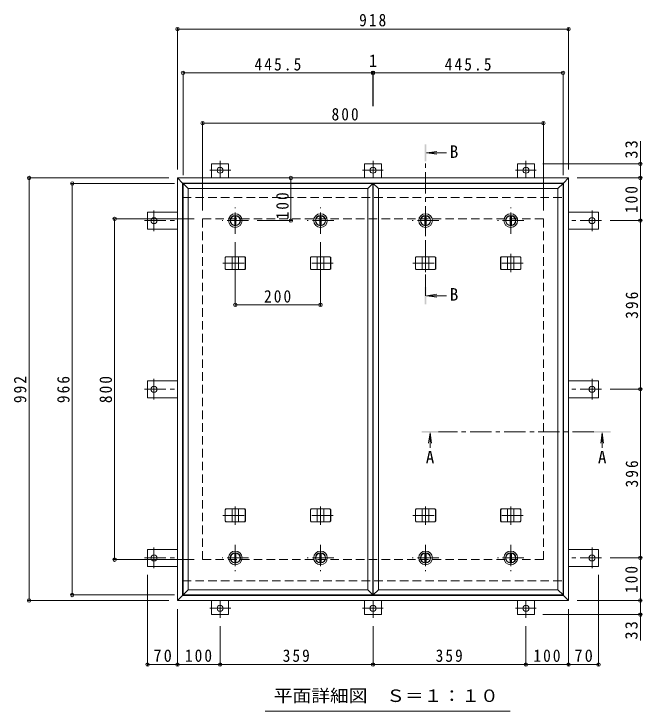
# Model space of a CAD drawing. Units: millimetres on the paper, enlarged 2 times, with parts at other scales. Extents: x -535 to 546, y -392 to 378.
# Drawn here: x -358.9 to -64, y 50.8 to 378.2 of the extents above; entities that cross this region are included whole.
import ezdxf
from ezdxf.enums import TextEntityAlignment as Align

# ---------------------------------------------------------------- set-up
doc = ezdxf.new("R2010")
doc.units = ezdxf.units.MM
doc.header["$LTSCALE"] = 2
doc.header["$PDMODE"] = 32
doc.header["$PDSIZE"] = 1.6
doc.linetypes.add('CHAIN1', pattern=[8, 5, -1, 1, -1])
doc.linetypes.add('DASHED2', pattern=[3, 2, -1])
for name, color, linetype, lineweight in [('0-1_躯体', 2, 'Continuous', 9), ('0-2_仕上', 3, 'Continuous', 9), ('0-3_建具', 4, 'Continuous', 9), ('0-4_その他', 7, 'Continuous', 9), ('0-5_寸法', 4, 'Continuous', 9), ('0-E', 3, 'CHAIN1', 9), ('0-F', 7, 'Continuous', 9)]:
    doc.layers.add(name, color=color, linetype=linetype, lineweight=lineweight)
doc.styles.add('ＭＳ ゴシック', font='')
doc.styles.get('ＭＳ ゴシック').set_extended_font_data('MS Gothic')

msp = doc.modelspace()

# ---------------------------------------------------------------- linework, layer by layer
at = {"layer": '0-1_躯体', "color": 3}
for p, q in [((-266.145, 307.765), (-258.145, 307.765)), ((-266.145, 301.125), (-266.145, 307.765)), ((-258.145, 301.125), (-258.145, 307.765)), ((-186.345, 307.765), (-194.345, 307.765)), ((-194.345, 301.125), (-194.345, 307.765)), ((-186.345, 301.125), (-186.345, 307.765)), ((-114.545, 307.765), (-122.545, 307.765)), ((-122.545, 301.125), (-122.545, 307.765)), ((-114.545, 301.125), (-114.545, 307.765)), ((-296.185, 285.125), (-296.185, 277.125)), ((-282.145, 285.125), (-296.185, 285.125)), ((-98.545, 285.125), (-84.505, 285.125)), ((-84.505, 285.125), (-84.505, 277.125)), ((-282.145, 277.125), (-296.185, 277.125)), ((-98.545, 277.125), (-84.505, 277.125)), ((-296.185, 197.925), (-296.185, 205.925)), ((-282.145, 205.925), (-296.185, 205.925)), ((-98.545, 205.925), (-84.505, 205.925)), ((-84.505, 197.925), (-84.505, 205.925)), ((-282.145, 197.925), (-296.185, 197.925)), ((-98.545, 197.925), (-84.505, 197.925)), ((-296.185, 118.725), (-296.185, 126.725)), ((-282.145, 126.725), (-296.185, 126.725)), ((-98.545, 126.725), (-84.505, 126.725)), ((-84.505, 118.725), (-84.505, 126.725)), ((-282.145, 118.725), (-296.185, 118.725)), ((-98.545, 118.725), (-84.505, 118.725)), ((-266.145, 102.725), (-266.145, 96.085)), ((-258.145, 102.725), (-258.145, 96.085)), ((-194.345, 102.725), (-194.345, 96.085)), ((-186.345, 102.725), (-186.345, 96.085)), ((-122.545, 102.725), (-122.545, 96.085)), ((-114.545, 102.725), (-114.545, 96.085)), ((-266.145, 96.085), (-258.145, 96.085)), ((-186.345, 96.085), (-194.345, 96.085)), ((-114.545, 96.085), (-122.545, 96.085))]:
    msp.add_line(p, q, dxfattribs=at)
at = {"layer": '0-1_躯体', "linetype": 'DASHED2'}
for p, q in [((-279.745, 291.925), (-100.945, 291.925)), ((-270.345, 281.925), (-110.345, 281.925)), ((-270.345, 281.925), (-270.345, 121.925)), ((-110.345, 121.925), (-110.345, 281.925)), ((-270.345, 121.925), (-110.345, 121.925)), ((-279.745, 111.925), (-100.945, 111.925))]:
    msp.add_line(p, q, dxfattribs=at)
at = {"layer": '0-1_躯体', "linetype": 'CHAIN1'}
for p, q in [((-254.995, 274.925), (-254.995, 287.325)), ((-214.995, 274.925), (-214.995, 287.325)), ((-165.695, 274.925), (-165.695, 287.325)), ((-125.695, 274.925), (-125.695, 287.325)), ((-248.795, 281.125), (-261.195, 281.125)), ((-208.795, 281.125), (-221.195, 281.125)), ((-159.495, 281.125), (-171.895, 281.125)), ((-119.495, 281.125), (-131.895, 281.125)), ((-254.995, 128.925), (-254.995, 116.525)), ((-214.995, 128.925), (-214.995, 116.525)), ((-165.695, 128.925), (-165.695, 116.525)), ((-125.695, 128.925), (-125.695, 116.525)), ((-248.795, 122.725), (-261.195, 122.725)), ((-208.795, 122.725), (-221.195, 122.725)), ((-159.495, 122.725), (-171.895, 122.725)), ((-119.495, 122.725), (-131.895, 122.725))]:
    msp.add_line(p, q, dxfattribs=at)
at = {"layer": '0-1_躯体'}
for p, q in [((-255.295, 283.405), (-255.295, 278.845)), ((-254.695, 283.405), (-254.695, 278.845)), ((-215.295, 283.405), (-215.295, 278.845)), ((-214.695, 283.405), (-214.695, 278.845)), ((-165.995, 283.405), (-165.995, 278.845)), ((-165.395, 283.405), (-165.395, 278.845)), ((-125.995, 283.405), (-125.995, 278.845)), ((-125.395, 283.405), (-125.395, 278.845)), ((-255.295, 120.445), (-255.295, 125.005)), ((-254.695, 120.445), (-254.695, 125.005)), ((-215.295, 120.445), (-215.295, 125.005)), ((-214.695, 120.445), (-214.695, 125.005)), ((-165.995, 120.445), (-165.995, 125.005)), ((-165.395, 120.445), (-165.395, 125.005)), ((-125.995, 120.445), (-125.995, 125.005)), ((-125.395, 120.445), (-125.395, 125.005))]:
    msp.add_line(p, q, dxfattribs=at)
for centre, radius in [((-254.995, 281.125), 3.2), ((-254.995, 281.125), 2.4), ((-254.995, 281.125), 2.3), ((-214.995, 281.125), 3.2), ((-214.995, 281.125), 2.4), ((-214.995, 281.125), 2.3), ((-165.695, 281.125), 3.2), ((-165.695, 281.125), 2.4), ((-165.695, 281.125), 2.3), ((-125.695, 281.125), 3.2), ((-125.695, 281.125), 2.4), ((-125.695, 281.125), 2.3), ((-254.995, 122.725), 3.2), ((-254.995, 122.725), 2.4), ((-254.995, 122.725), 2.3), ((-214.995, 122.725), 3.2), ((-214.995, 122.725), 2.4), ((-214.995, 122.725), 2.3), ((-165.695, 122.725), 3.2), ((-165.695, 122.725), 2.4), ((-165.695, 122.725), 2.3), ((-125.695, 122.725), 3.2), ((-125.695, 122.725), 2.4), ((-125.695, 122.725), 2.3)]:
    msp.add_circle(centre, radius, dxfattribs=at)
at = {"layer": '0-2_仕上'}
for p, q in [((-277.145, 296.125), (-279.545, 298.525)), ((-279.545, 298.525), (-279.545, 105.325)), ((-192.845, 296.125), (-190.445, 298.525)), ((-187.845, 296.125), (-190.245, 298.525)), ((-190.245, 298.525), (-190.245, 105.325)), ((-103.545, 296.125), (-101.145, 298.525)), ((-277.145, 107.725), (-277.145, 296.125)), ((-277.145, 296.125), (-192.845, 296.125)), ((-192.845, 296.125), (-192.845, 107.725)), ((-187.845, 107.725), (-187.845, 296.125)), ((-187.845, 296.125), (-103.545, 296.125)), ((-103.545, 296.125), (-103.545, 107.725)), ((-277.145, 107.725), (-279.545, 105.325)), ((-190.445, 105.325), (-279.545, 105.325)), ((-277.145, 107.725), (-192.845, 107.725)), ((-192.845, 107.725), (-190.445, 105.325)), ((-187.845, 107.725), (-190.245, 105.325)), ((-101.145, 105.325), (-190.245, 105.325)), ((-187.845, 107.725), (-103.545, 107.725)), ((-103.545, 107.725), (-101.145, 105.325))]:
    msp.add_line(p, q, dxfattribs=at)
for points in [[(-190.445, 105.325), (-190.445, 298.525), (-279.545, 298.525)], [(-101.145, 105.325), (-101.145, 298.525), (-190.245, 298.525)]]:
    msp.add_lwpolyline(points, dxfattribs=at)
at = {"layer": '0-3_建具'}
for p, q in [((-279.745, 298.725), (-282.145, 301.125)), ((-98.545, 301.125), (-282.145, 301.125)), ((-282.145, 301.125), (-282.145, 102.725)), ((-100.945, 298.725), (-279.745, 298.725)), ((-279.745, 105.125), (-279.745, 298.725)), ((-100.945, 298.725), (-98.545, 301.125)), ((-100.945, 298.725), (-100.945, 105.125)), ((-98.545, 301.125), (-98.545, 102.725)), ((-259.762, 263.725), (-259.416, 264.125)), ((-259.762, 258.525), (-259.762, 263.725)), ((-259.682, 263.725), (-259.762, 263.725)), ((-259.682, 263.725), (-259.336, 264.125)), ((-259.682, 258.525), (-259.682, 263.725)), ((-250.575, 264.125), (-259.416, 264.125)), ((-256.495, 258.125), (-256.495, 264.125)), ((-253.495, 258.125), (-253.495, 264.125)), ((-250.308, 263.725), (-250.655, 264.125)), ((-250.228, 263.725), (-250.575, 264.125)), ((-250.308, 258.525), (-250.308, 263.725)), ((-250.308, 263.725), (-250.228, 263.725)), ((-250.228, 258.525), (-250.228, 263.725)), ((-219.762, 263.725), (-219.416, 264.125)), ((-219.762, 258.525), (-219.762, 263.725)), ((-219.682, 263.725), (-219.762, 263.725)), ((-219.682, 263.725), (-219.336, 264.125)), ((-219.682, 258.525), (-219.682, 263.725)), ((-210.575, 264.125), (-219.416, 264.125)), ((-216.495, 258.125), (-216.495, 264.125)), ((-213.495, 258.125), (-213.495, 264.125)), ((-210.308, 263.725), (-210.655, 264.125)), ((-210.228, 263.725), (-210.575, 264.125)), ((-210.308, 258.525), (-210.308, 263.725)), ((-210.308, 263.725), (-210.228, 263.725)), ((-210.228, 258.525), (-210.228, 263.725)), ((-170.462, 263.725), (-170.116, 264.125)), ((-170.462, 258.525), (-170.462, 263.725)), ((-170.382, 263.725), (-170.462, 263.725)), ((-170.382, 263.725), (-170.036, 264.125)), ((-170.382, 258.525), (-170.382, 263.725)), ((-161.275, 264.125), (-170.116, 264.125)), ((-167.195, 258.125), (-167.195, 264.125)), ((-164.195, 258.125), (-164.195, 264.125)), ((-161.008, 263.725), (-161.355, 264.125)), ((-160.928, 263.725), (-161.275, 264.125)), ((-161.008, 258.525), (-161.008, 263.725)), ((-161.008, 263.725), (-160.928, 263.725)), ((-160.928, 258.525), (-160.928, 263.725)), ((-130.462, 263.725), (-130.116, 264.125)), ((-130.462, 258.525), (-130.462, 263.725)), ((-130.382, 263.725), (-130.462, 263.725)), ((-130.382, 263.725), (-130.036, 264.125)), ((-130.382, 258.525), (-130.382, 263.725)), ((-121.275, 264.125), (-130.116, 264.125)), ((-127.195, 258.125), (-127.195, 264.125)), ((-124.195, 258.125), (-124.195, 264.125)), ((-121.008, 263.725), (-121.355, 264.125)), ((-120.928, 263.725), (-121.275, 264.125)), ((-121.008, 258.525), (-121.008, 263.725)), ((-121.008, 263.725), (-120.928, 263.725)), ((-120.928, 258.525), (-120.928, 263.725)), ((-259.762, 258.525), (-259.416, 258.125)), ((-259.682, 258.525), (-259.762, 258.525)), ((-259.682, 258.525), (-259.336, 258.125)), ((-259.416, 258.125), (-250.575, 258.125)), ((-250.308, 258.525), (-250.655, 258.125)), ((-250.228, 258.525), (-250.575, 258.125)), ((-250.308, 258.525), (-250.228, 258.525)), ((-219.762, 258.525), (-219.416, 258.125)), ((-219.682, 258.525), (-219.762, 258.525)), ((-219.682, 258.525), (-219.336, 258.125)), ((-219.416, 258.125), (-210.575, 258.125)), ((-210.308, 258.525), (-210.655, 258.125)), ((-210.228, 258.525), (-210.575, 258.125)), ((-210.308, 258.525), (-210.228, 258.525)), ((-170.462, 258.525), (-170.116, 258.125)), ((-170.382, 258.525), (-170.462, 258.525)), ((-170.382, 258.525), (-170.036, 258.125)), ((-170.116, 258.125), (-161.275, 258.125)), ((-161.008, 258.525), (-161.355, 258.125)), ((-160.928, 258.525), (-161.275, 258.125)), ((-161.008, 258.525), (-160.928, 258.525)), ((-130.462, 258.525), (-130.116, 258.125)), ((-130.382, 258.525), (-130.462, 258.525)), ((-130.382, 258.525), (-130.036, 258.125)), ((-130.116, 258.125), (-121.275, 258.125)), ((-121.008, 258.525), (-121.355, 258.125)), ((-120.928, 258.525), (-121.275, 258.125)), ((-121.008, 258.525), (-120.928, 258.525)), ((-259.762, 145.325), (-259.416, 145.725)), ((-259.762, 140.125), (-259.762, 145.325)), ((-259.682, 145.325), (-259.762, 145.325)), ((-259.682, 145.325), (-259.336, 145.725)), ((-259.682, 140.125), (-259.682, 145.325)), ((-250.575, 145.725), (-259.416, 145.725)), ((-256.495, 139.725), (-256.495, 145.725)), ((-253.495, 139.725), (-253.495, 145.725)), ((-250.308, 145.325), (-250.655, 145.725)), ((-250.228, 145.325), (-250.575, 145.725)), ((-250.308, 140.125), (-250.308, 145.325)), ((-250.308, 145.325), (-250.228, 145.325)), ((-250.228, 140.125), (-250.228, 145.325)), ((-219.762, 145.325), (-219.416, 145.725)), ((-219.762, 140.125), (-219.762, 145.325)), ((-219.682, 145.325), (-219.762, 145.325)), ((-219.682, 145.325), (-219.336, 145.725)), ((-219.682, 140.125), (-219.682, 145.325)), ((-210.575, 145.725), (-219.416, 145.725)), ((-216.495, 139.725), (-216.495, 145.725)), ((-213.495, 139.725), (-213.495, 145.725)), ((-210.308, 145.325), (-210.655, 145.725)), ((-210.228, 145.325), (-210.575, 145.725)), ((-210.308, 140.125), (-210.308, 145.325)), ((-210.308, 145.325), (-210.228, 145.325)), ((-210.228, 140.125), (-210.228, 145.325)), ((-170.462, 145.325), (-170.116, 145.725)), ((-170.462, 140.125), (-170.462, 145.325)), ((-170.382, 145.325), (-170.462, 145.325)), ((-170.382, 145.325), (-170.036, 145.725)), ((-170.382, 140.125), (-170.382, 145.325)), ((-161.275, 145.725), (-170.116, 145.725)), ((-167.195, 139.725), (-167.195, 145.725)), ((-164.195, 139.725), (-164.195, 145.725)), ((-161.008, 145.325), (-161.355, 145.725)), ((-160.928, 145.325), (-161.275, 145.725)), ((-161.008, 140.125), (-161.008, 145.325)), ((-161.008, 145.325), (-160.928, 145.325)), ((-160.928, 140.125), (-160.928, 145.325)), ((-130.462, 145.325), (-130.116, 145.725)), ((-130.462, 140.125), (-130.462, 145.325)), ((-130.382, 145.325), (-130.462, 145.325)), ((-130.382, 145.325), (-130.036, 145.725)), ((-130.382, 140.125), (-130.382, 145.325)), ((-121.275, 145.725), (-130.116, 145.725)), ((-127.195, 139.725), (-127.195, 145.725)), ((-124.195, 139.725), (-124.195, 145.725)), ((-121.008, 145.325), (-121.355, 145.725)), ((-120.928, 145.325), (-121.275, 145.725)), ((-121.008, 140.125), (-121.008, 145.325)), ((-121.008, 145.325), (-120.928, 145.325)), ((-120.928, 140.125), (-120.928, 145.325)), ((-259.762, 140.125), (-259.416, 139.725)), ((-259.682, 140.125), (-259.762, 140.125)), ((-259.682, 140.125), (-259.336, 139.725)), ((-259.416, 139.725), (-250.575, 139.725)), ((-250.308, 140.125), (-250.655, 139.725)), ((-250.228, 140.125), (-250.575, 139.725)), ((-250.308, 140.125), (-250.228, 140.125)), ((-219.762, 140.125), (-219.416, 139.725)), ((-219.682, 140.125), (-219.762, 140.125)), ((-219.682, 140.125), (-219.336, 139.725)), ((-219.416, 139.725), (-210.575, 139.725)), ((-210.308, 140.125), (-210.655, 139.725)), ((-210.228, 140.125), (-210.575, 139.725)), ((-210.308, 140.125), (-210.228, 140.125)), ((-170.462, 140.125), (-170.116, 139.725)), ((-170.382, 140.125), (-170.462, 140.125)), ((-170.382, 140.125), (-170.036, 139.725)), ((-170.116, 139.725), (-161.275, 139.725)), ((-161.008, 140.125), (-161.355, 139.725)), ((-160.928, 140.125), (-161.275, 139.725)), ((-161.008, 140.125), (-160.928, 140.125)), ((-130.462, 140.125), (-130.116, 139.725)), ((-130.382, 140.125), (-130.462, 140.125)), ((-130.382, 140.125), (-130.036, 139.725)), ((-130.116, 139.725), (-121.275, 139.725)), ((-121.008, 140.125), (-121.355, 139.725)), ((-120.928, 140.125), (-121.275, 139.725)), ((-121.008, 140.125), (-120.928, 140.125)), ((-279.745, 105.125), (-282.145, 102.725)), ((-279.745, 105.125), (-100.945, 105.125)), ((-98.545, 102.725), (-100.945, 105.125)), ((-98.545, 102.725), (-282.145, 102.725))]:
    msp.add_line(p, q, dxfattribs=at)
at = {"layer": '0-3_建具', "linetype": 'CHAIN1'}
for p, q in [((-254.995, 265.548), (-254.995, 256.901)), ((-214.995, 265.548), (-214.995, 256.901)), ((-165.695, 265.548), (-165.695, 256.901)), ((-125.695, 265.548), (-125.695, 256.901)), ((-260.877, 261.125), (-249.114, 261.125)), ((-209.114, 261.125), (-220.877, 261.125)), ((-171.577, 261.125), (-159.814, 261.125)), ((-119.814, 261.125), (-131.577, 261.125)), ((-254.995, 138.301), (-254.995, 146.949)), ((-214.995, 138.301), (-214.995, 146.949)), ((-165.695, 138.301), (-165.695, 146.949)), ((-125.695, 138.301), (-125.695, 146.949)), ((-260.877, 142.725), (-249.114, 142.725)), ((-209.114, 142.725), (-220.877, 142.725)), ((-171.577, 142.725), (-159.814, 142.725)), ((-119.814, 142.725), (-131.577, 142.725))]:
    msp.add_line(p, q, dxfattribs=at)
at = {"layer": '0-4_その他'}
msp.add_line((-125.939, 50.823), (-240.939, 50.823), dxfattribs=at)
at = {"layer": '0-5_寸法', "color": 7}
for p, q in [((-64.841, 307.765), (-64.841, 318.397)), ((-64.841, 96.085), (-64.841, 83.965))]:
    msp.add_line(p, q, dxfattribs=at)
at = {"layer": '0-5_寸法'}
for p, q in [((-165.295, 312.888), (-160.338, 313.541)), ((-165.295, 312.888), (-160.338, 312.235)), ((-165.295, 312.888), (-155.802, 312.888)), ((-165.295, 245.863), (-160.338, 246.516)), ((-165.295, 245.863), (-160.338, 245.211)), ((-165.295, 245.863), (-155.802, 245.863)), ((-163.576, 181.525), (-164.229, 176.568)), ((-163.576, 181.525), (-163.576, 174.404)), ((-163.576, 181.525), (-162.923, 176.568)), ((-82.747, 181.525), (-83.399, 176.568)), ((-82.747, 181.525), (-82.094, 176.568)), ((-82.747, 181.525), (-82.747, 174.404))]:
    msp.add_line(p, q, dxfattribs=at)
at = {"layer": '0-5_寸法', "linetype": 'CHAIN1'}
for p, q in [((-165.695, 245.863), (-165.695, 308.888)), ((-86.747, 181.925), (-159.576, 181.925))]:
    msp.add_line(p, q, dxfattribs=at)
at = {"layer": '0-5_寸法'}
for points in [[(-165.295, 316.888), (-166.095, 316.888), (-165.295, 308.888), (-166.095, 308.888)], [(-165.295, 241.863), (-166.095, 241.863), (-165.295, 249.863), (-166.095, 249.863)], [(-167.576, 181.525), (-167.576, 182.325), (-159.576, 181.525), (-159.576, 182.325)], [(-78.747, 181.525), (-78.747, 182.325), (-86.747, 181.525), (-86.747, 182.325)]]:
    msp.add_solid(points, dxfattribs=at)
at = {"layer": '0-E'}
for p, q in [((-262.145, 309.196), (-262.145, 301.125)), ((-190.345, 309.196), (-190.345, 301.125)), ((-118.545, 309.196), (-118.545, 301.125)), ((-257.177, 304.765), (-266.955, 304.765)), ((-195.313, 304.765), (-185.536, 304.765)), ((-123.513, 304.765), (-113.736, 304.765)), ((-293.185, 276.157), (-293.185, 285.934)), ((-87.505, 276.157), (-87.505, 285.934)), ((-297.617, 281.125), (-282.145, 281.125)), ((-83.074, 281.125), (-98.545, 281.125)), ((-293.185, 206.893), (-293.185, 197.115)), ((-87.505, 206.893), (-87.505, 197.115)), ((-297.617, 201.925), (-282.145, 201.925)), ((-83.074, 201.925), (-98.545, 201.925)), ((-293.185, 127.693), (-293.185, 117.915)), ((-87.505, 127.693), (-87.505, 117.915)), ((-297.617, 122.725), (-282.145, 122.725)), ((-83.074, 122.725), (-98.545, 122.725)), ((-262.145, 94.653), (-262.145, 102.725)), ((-190.345, 94.653), (-190.345, 102.725)), ((-118.545, 94.653), (-118.545, 102.725)), ((-257.177, 99.085), (-266.955, 99.085)), ((-195.313, 99.085), (-185.536, 99.085)), ((-123.513, 99.085), (-113.736, 99.085))]:
    msp.add_line(p, q, dxfattribs=at)
at = {"layer": '0-E', "linetype": 'Continuous'}
for centre in [(-262.145, 304.765), (-190.345, 304.765), (-118.545, 304.765), (-293.185, 281.125), (-87.505, 281.125), (-293.185, 201.925), (-87.505, 201.925), (-293.185, 122.725), (-87.505, 122.725), (-262.145, 99.085), (-190.345, 99.085), (-118.545, 99.085)]:
    msp.add_circle(centre, 1.4, dxfattribs=at)
at = {"layer": '0-F'}
for p, q in [((-282.145, 371.667), (-282.145, 305.125)), ((-282.145, 371.067), (-98.545, 371.067)), ((-98.545, 371.667), (-98.545, 305.125)), ((-279.545, 351.109), (-279.545, 302.525)), ((-279.545, 350.509), (-190.445, 350.509)), ((-190.445, 351.109), (-190.445, 334.804)), ((-190.445, 350.509), (-190.245, 350.509)), ((-190.245, 351.109), (-190.245, 334.804)), ((-190.245, 350.509), (-101.145, 350.509)), ((-101.145, 351.109), (-101.145, 302.525)), ((-270.345, 327.468), (-270.345, 285.925)), ((-110.345, 327.468), (-110.345, 285.925)), ((-270.345, 326.868), (-110.345, 326.868)), ((-64.241, 307.765), (-110.545, 307.765)), ((-64.841, 301.125), (-64.841, 307.765)), ((-352.426, 301.125), (-286.145, 301.125)), ((-351.826, 301.125), (-351.826, 102.725)), ((-332.137, 298.525), (-283.545, 298.525)), ((-331.537, 298.525), (-331.537, 105.325)), ((-228.937, 301.125), (-228.937, 281.125)), ((-64.241, 301.125), (-94.545, 301.125)), ((-64.841, 301.125), (-64.841, 281.125)), ((-312.247, 281.925), (-274.345, 281.925)), ((-311.647, 121.925), (-311.647, 281.925)), ((-228.337, 281.125), (-244.795, 281.125)), ((-64.241, 281.125), (-79.073, 281.125)), ((-64.841, 281.125), (-64.841, 201.925)), ((-254.995, 240.959), (-254.995, 270.925)), ((-214.995, 240.959), (-214.995, 270.925)), ((-254.995, 241.559), (-214.995, 241.559)), ((-64.241, 201.925), (-79.073, 201.925)), ((-64.841, 201.925), (-64.841, 122.725)), ((-312.247, 121.925), (-274.345, 121.925)), ((-64.241, 122.725), (-79.073, 122.725)), ((-64.841, 122.725), (-64.841, 102.725)), ((-296.185, 72.047), (-296.185, 114.725)), ((-84.505, 72.047), (-84.505, 114.725)), ((-332.137, 105.325), (-283.545, 105.325)), ((-352.426, 102.725), (-286.145, 102.725)), ((-64.241, 102.725), (-94.545, 102.725)), ((-64.841, 102.725), (-64.841, 96.085)), ((-282.145, 72.047), (-282.145, 98.725)), ((-98.545, 72.047), (-98.545, 98.725)), ((-64.241, 96.085), (-110.545, 96.085)), ((-262.145, 72.047), (-262.145, 90.653)), ((-190.345, 72.047), (-190.345, 90.653)), ((-118.545, 72.047), (-118.545, 90.653)), ((-296.185, 72.647), (-282.145, 72.647)), ((-282.145, 72.647), (-262.145, 72.647)), ((-262.145, 72.647), (-190.345, 72.647)), ((-190.345, 72.647), (-118.545, 72.647)), ((-118.545, 72.647), (-98.545, 72.647)), ((-98.545, 72.647), (-84.505, 72.647))]:
    msp.add_line(p, q, dxfattribs=at)
for p in [(-282.145, 371.067), (-98.545, 371.067), (-279.545, 350.509), (-190.445, 350.509), (-190.245, 350.509), (-101.145, 350.509), (-270.345, 326.868), (-110.345, 326.868), (-64.841, 307.765), (-351.826, 301.125), (-228.937, 301.125), (-64.841, 301.125), (-331.537, 298.525), (-311.647, 281.925), (-228.937, 281.125), (-64.841, 281.125), (-254.995, 241.559), (-214.995, 241.559), (-64.841, 201.925), (-311.647, 121.925), (-64.841, 122.725), (-331.537, 105.325), (-351.826, 102.725), (-64.841, 102.725), (-64.841, 96.085), (-296.185, 72.647), (-282.145, 72.647), (-262.145, 72.647), (-190.345, 72.647), (-118.545, 72.647), (-98.545, 72.647), (-84.505, 72.647)]:
    msp.add_point(p, dxfattribs=at)

# ---------------------------------------------------------------- texts
at = {"layer": '0-4_その他', "color": 2, "style": 'ＭＳ ゴシック', "width": 1.1}
msp.add_text('平面詳細図\u3000Ｓ＝１：１０', height=5.865, dxfattribs=at).set_placement((-236.939, 53.322), align=Align.BOTTOM_LEFT)
at = {"layer": '0-5_寸法', "color": 2, "style": 'ＭＳ ゴシック'}
for s, p in [('B', (-154.289, 308.809)), ('B', (-154.289, 241.784)), ('A', (-165.576, 165.385)), ('A', (-84.747, 165.385))]:
    msp.add_text(s, height=5.865, dxfattribs=at).set_placement(p, align=Align.BOTTOM_LEFT)
at = {"layer": '0-F', "color": 2, "style": 'ＭＳ ゴシック'}
msp.add_text('1', height=5.865, dxfattribs=at).set_placement((-192.345, 351.509), align=Align.BOTTOM_LEFT)
at = {"layer": '0-F', "color": 2, "char_height": 5.865, "attachment_point": 7, "style": 'ＭＳ ゴシック'}
for s, insert in [('\\T1.27;\\W0.9;918', (-196.845, 372.267)), ('\\T1.28;\\W0.9;445.5', (-245.995, 351.509)), ('\\T1.28;\\W0.9;445.5', (-156.695, 351.509)), ('\\T1.27;\\W0.9;800', (-209.804, 328.068)), ('\\T1.27;\\W0.9;200', (-241.495, 242.559)), ('\\T1.27;\\W0.95;70', (-293.415, 73.847)), ('\\T1.27;\\W0.9;100', (-278.645, 73.847)), ('\\T1.27;\\W0.9;359', (-232.745, 73.847)), ('\\T1.27;\\W0.9;359', (-160.945, 73.847)), ('\\T1.27;\\W0.9;100', (-115.045, 73.847)), ('\\T1.27;\\W0.95;70', (-95.775, 73.847))]:
    msp.add_mtext(s, dxfattribs=dict(at, insert=insert))
at = {"layer": '0-F', "color": 2, "char_height": 5.865, "attachment_point": 7, "rotation": 90, "style": 'ＭＳ ゴシック'}
for s, insert in [('\\T1.27;\\W0.95;33', (-66.041, 310.233)), ('\\T1.27;\\W0.9;100', (-66.041, 284.625)), ('\\T1.27;\\W0.9;100', (-229.897, 281.681)), ('\\T1.27;\\W0.9;396', (-65.841, 235.025)), ('\\T1.27;\\W0.9;992', (-353.026, 195.425)), ('\\T1.27;\\W0.9;966', (-332.737, 195.425)), ('\\T1.27;\\W0.9;800', (-312.847, 195.425)), ('\\T1.27;\\W0.9;396', (-65.841, 155.825)), ('\\T1.27;\\W0.9;100', (-66.041, 106.225)), ('\\T1.27;\\W0.95;33', (-66.041, 84.425))]:
    msp.add_mtext(s, dxfattribs=dict(at, insert=insert))

doc.saveas('drawing.dxf')
